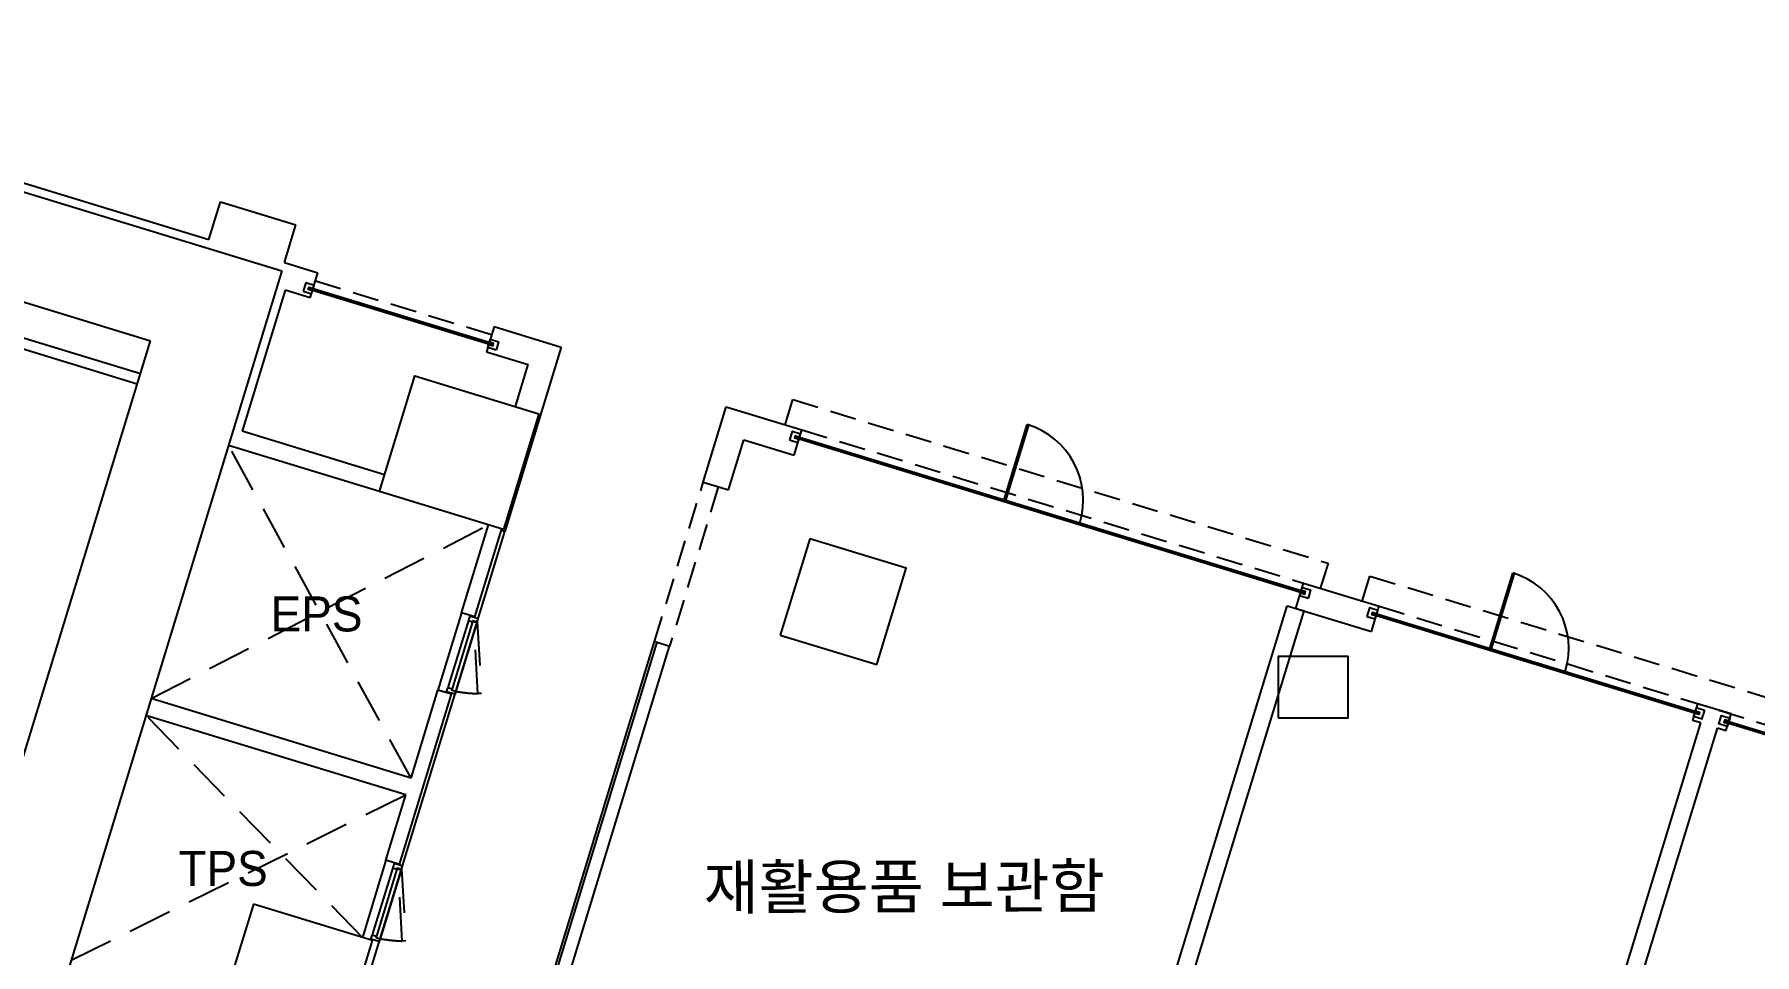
# Model space of a CAD drawing. Header units: millimetres. Extents: x -7616 to 421613, y 91067 to 341353.
# Drawn here: x 349917 to 369531, y 224317 to 234811 of the extents above; entities that cross this region are included whole.
import ezdxf
from ezdxf.enums import TextEntityAlignment as Align

# ---------------------------------------------------------------- set-up
doc = ezdxf.new("R2010")
doc.units = ezdxf.units.MM
doc.header["$LTSCALE"] = 500
doc.header["$MEASUREMENT"] = 0
doc.linetypes.add('HIDDEN', pattern=[2, 1, -1])
doc.linetypes.add('HOON1', pattern=[3, 2, -1])
doc.layers.add('e-plan', color=9, linetype='CONTINUOUS')
doc.styles.add('돋움', font='Dotum.ttf')

# ---------------------------------------------------------------- blocks, each defined once
blk = doc.blocks.new('A$C7F1D75F0')
at = {"layer": 'e-plan'}
for p, q in [((0, 1150), (899, 1150)), ((0, 1150), (0, 1130)), ((0, 1130), (899, 1130)), ((899, 1150), (899, 1130))]:
    blk.add_line(p, q, dxfattribs=at)
blk.add_arc((0, 1150), 900, 270.0001, 0, dxfattribs=at)
blk = doc.blocks.new('1F 기둥 140514')
at = {"layer": 'e-plan', "ltscale": 0.5}
blk.add_lwpolyline([(418134, 96950), (418934, 96950), (418934, 97650), (418134, 97650)], close=True, dxfattribs=at)
blk = doc.blocks.new('1~2F TC-140305')
at = {"layer": 'e-plan', "ltscale": 0.5}
for points in [[(-59670, -29153), (-61086, -28720), (-60682, -27400), (-59267, -27833), (-59670, -29153)], [(-62524, -33425), (-62939, -34783), (-61581, -35198), (-61166, -33840), (-62524, -33425)]]:
    blk.add_lwpolyline(points, dxfattribs=at)
blk.add_lwpolyline([(-56515, -30358), (-55415, -30694), (-55079, -29594), (-56179, -29258)], close=True, dxfattribs=at)
blk = doc.blocks.new('1F 코어')
at = {"layer": 'e-plan'}
for p, q in [((-68702, -24216), (-62199, -26205)), ((-66184, -26241), (-63697, -27001)), ((-62199, -26205), (-65020, -35433)), ((-66298, -26616), (-63812, -27376)), ((-66333, -26731), (-63847, -27491)), ((-65218, -31974), (-63697, -27001))]:
    blk.add_line(p, q, dxfattribs=at)
blk.add_blockref('1~2F TC-140305', (0, 0), dxfattribs=at)
blk = doc.blocks.new('A$C00841D6C')
at = {"layer": 'e-plan'}
for p, q in [((865, 286), (35, 286)), ((850, 386), (50, 386)), ((850, 336), (50, 336))]:
    blk.add_line(p, q, dxfattribs=at)
for points in [[(0, 286), (0, 386), (35, 386), (35, 386), (50, 386), (50, 336), (35, 336), (35, 286)], [(900, 286), (900, 386), (865, 386), (865, 386), (850, 386), (850, 336), (865, 336), (865, 286)]]:
    blk.add_lwpolyline(points, close=True, dxfattribs=at)
at = {"layer": 'e-plan', "linetype": 'HIDDEN'}
blk.add_lwpolyline([(96, 0), (83, 38), (851, 323), (865, 286), (96, 0)], dxfattribs=at)
blk.add_arc((2014, 543), 1996, 187.4052, 194.6584, dxfattribs=at)

msp = doc.modelspace()

# ---------------------------------------------------------------- linework, layer by layer
at = {"layer": 'e-plan', "ltscale": 0.5}
for p, q in [((338614, 236536), (351906, 232472)), ((351906, 232472), (352038, 232903)), ((352038, 232903), (352899, 232640)), ((352767, 232209), (352899, 232640)), ((352767, 232209), (353150, 232092)), ((353062, 231805), (353150, 232092)), ((355158, 231478), (355923, 231244)), ((355070, 231191), (355548, 231045)), ((354940, 228167), (354787, 228214)), ((354671, 227287), (354518, 227334)), ((354078, 225346), (353925, 225393))]:
    msp.add_line(p, q, dxfattribs=at)
at = {"layer": 'e-plan'}
for p, q in [((352775, 231893), (352284, 230286)), ((353062, 231805), (352775, 231893)), ((355144, 231263), (353040, 231906)), ((355150, 231282), (353046, 231925)), ((355158, 231478), (355070, 231191)), ((355923, 231244), (355280, 229141)), ((355402, 230567), (355548, 231045)), ((357543, 229703), (357806, 230564)), ((357806, 230564), (358667, 230301)), ((353910, 229789), (352284, 230286)), ((358579, 230014), (358667, 230301)), ((353851, 229598), (352130, 230124)), ((357830, 229616), (358005, 230189)), ((358005, 230189), (358579, 230014)), ((364404, 228432), (358587, 230210)), ((364410, 228451), (358593, 230229)), ((357543, 229703), (357830, 229616)), ((352993, 221662), (355280, 229141)), ((354787, 228214), (355094, 229218)), ((354940, 228167), (355247, 229171)), ((355280, 229141), (355241, 229152)), ((364301, 228265), (364388, 228552)), ((364388, 228552), (365249, 228289)), ((354787, 228214), (354518, 227334)), ((361887, 220721), (364202, 228295)), ((362078, 220662), (364394, 228236)), ((364202, 228295), (364394, 228236)), ((364301, 228265), (365161, 228002)), ((365161, 228002), (365249, 228289)), ((365169, 228198), (368896, 227059)), ((365175, 228217), (368902, 227078)), ((355350, 222531), (356988, 227886)), ((355388, 222551), (357016, 227878)), ((355575, 222651), (357160, 227834)), ((356988, 227886), (357016, 227878)), ((357016, 227878), (357160, 227834)), ((354211, 226330), (354518, 227334)), ((354211, 226330), (351247, 227236)), ((354078, 225346), (354671, 227287)), ((368880, 227178), (368822, 226987)), ((369263, 227061), (368880, 227178)), ((354153, 226139), (351188, 227045)), ((366567, 219269), (368917, 226958)), ((368917, 226958), (368822, 226987)), ((369183, 226971), (373230, 225734)), ((369189, 226990), (373235, 225753)), ((369204, 226870), (369263, 227061)), ((366758, 219211), (369109, 226899)), ((369204, 226870), (369109, 226899)), ((353925, 225393), (354153, 226139)), ((353925, 225393), (353656, 224513))]:
    msp.add_line(p, q, dxfattribs=at)
at = {"layer": 'e-plan', "linetype": 'HOON1', "ltscale": 0.3}
for p, q in [((358667, 230301), (364388, 228552)), ((356988, 227886), (357543, 229703)), ((357715, 229651), (357160, 227834)), ((365249, 228289), (373214, 225853))]:
    msp.add_line(p, q, dxfattribs=at)
at = {"layer": 'e-plan', "linetype": 'HOON1', "ltscale": 0.5}
for p, q in [((353656, 224513), (351188, 227045)), ((350335, 224253), (354153, 226139))]:
    msp.add_line(p, q, dxfattribs=at)
at = {"layer": 'e-plan'}
for points in [[(352981, 231882), (353077, 231853), (353087, 231887), (353039, 231901), (353048, 231930), (353096, 231915), (353106, 231949), (353010, 231978)], [(355180, 231210), (355085, 231239), (355095, 231273), (355143, 231258), (355152, 231287), (355104, 231301), (355114, 231335), (355210, 231306)], [(358527, 230187), (358623, 230157), (358633, 230191), (358586, 230206), (358594, 230234), (358642, 230220), (358652, 230253), (358557, 230282)], [(364440, 228379), (364344, 228408), (364355, 228442), (364402, 228427), (364411, 228456), (364363, 228470), (364374, 228504), (364469, 228475)], [(365109, 228174), (365205, 228145), (365215, 228179), (365167, 228193), (365176, 228222), (365224, 228207), (365234, 228241), (365139, 228270)], [(368942, 227039), (368942, 227039), (368951, 227068), (368951, 227068), (368961, 227101), (368866, 227131), (368855, 227097), (368903, 227082), (368895, 227054), (368847, 227068), (368836, 227035), (368932, 227006)], [(369134, 226981), (369134, 226981), (369142, 227009), (369142, 227009), (369153, 227043), (369248, 227014), (369238, 226980), (369190, 226995), (369181, 226966), (369229, 226951), (369219, 226918), (369123, 226947)]]:
    msp.add_lwpolyline(points, close=True, dxfattribs=at)
at = {"layer": 'e-plan', "linetype": 'HOON1', "ltscale": 0.3}
for points in [[(355129, 231383), (353120, 231997)], [(358476, 230359), (358563, 230646), (364667, 228780), (364579, 228493)], [(365058, 228347), (365145, 228634), (373493, 226082), (373405, 225795)]]:
    msp.add_lwpolyline(points, dxfattribs=at)
at = {"layer": 'e-plan', "linetype": 'HOON1', "ltscale": 0.5}
for points in [[(354211, 226330), (352130, 230124)], [(351247, 227236), (355094, 229218)]]:
    msp.add_lwpolyline(points, dxfattribs=at)
at = {"layer": 'e-plan'}
msp.add_lwpolyline([(353768, 223442, 90, 90, -1), (353701, 223361, 90, 90, -1), (353768, 223442, 0, 0, 0), (355276, 225127, 0, 0, 0), (356884, 225127, 0, 0, 0)], format="xyseb", dxfattribs=at)

# ---------------------------------------------------------------- block references
for name, p in [('1F 코어', (414937, 258318)), ('1F 기둥 140514', (-54037, 130068))]:
    msp.add_blockref(name, p, dxfattribs=at)
for name, p, rotation in [('A$C7F1D75F0', (362075, 229165), 73.00202070809969), ('A$C7F1D75F0', (367612, 227472), 73.00202070809969), ('A$C00841D6C', (354986, 227202), 73.00000068389718), ('A$C00841D6C', (354123, 224381), 73.00000068389718)]:
    msp.add_blockref(name, p, dxfattribs=dict(at, rotation=rotation))

# ---------------------------------------------------------------- texts
at = {"layer": 'e-plan', "style": '돋움'}
msp.add_text('EPS', height=400, dxfattribs=at).set_placement((353134, 228202), align=Align.MIDDLE_CENTER)
msp.add_text('TPS', height=400, dxfattribs=at).set_placement((352577, 225099), align=Align.RIGHT)
at = {"layer": 'e-plan', "lineweight": 0, "style": '돋움'}
msp.add_text('재활용품 보관함', height=500, rotation=0.1874, dxfattribs=at).set_placement((362122, 224851), align=Align.RIGHT)

doc.saveas('drawing.dxf')
